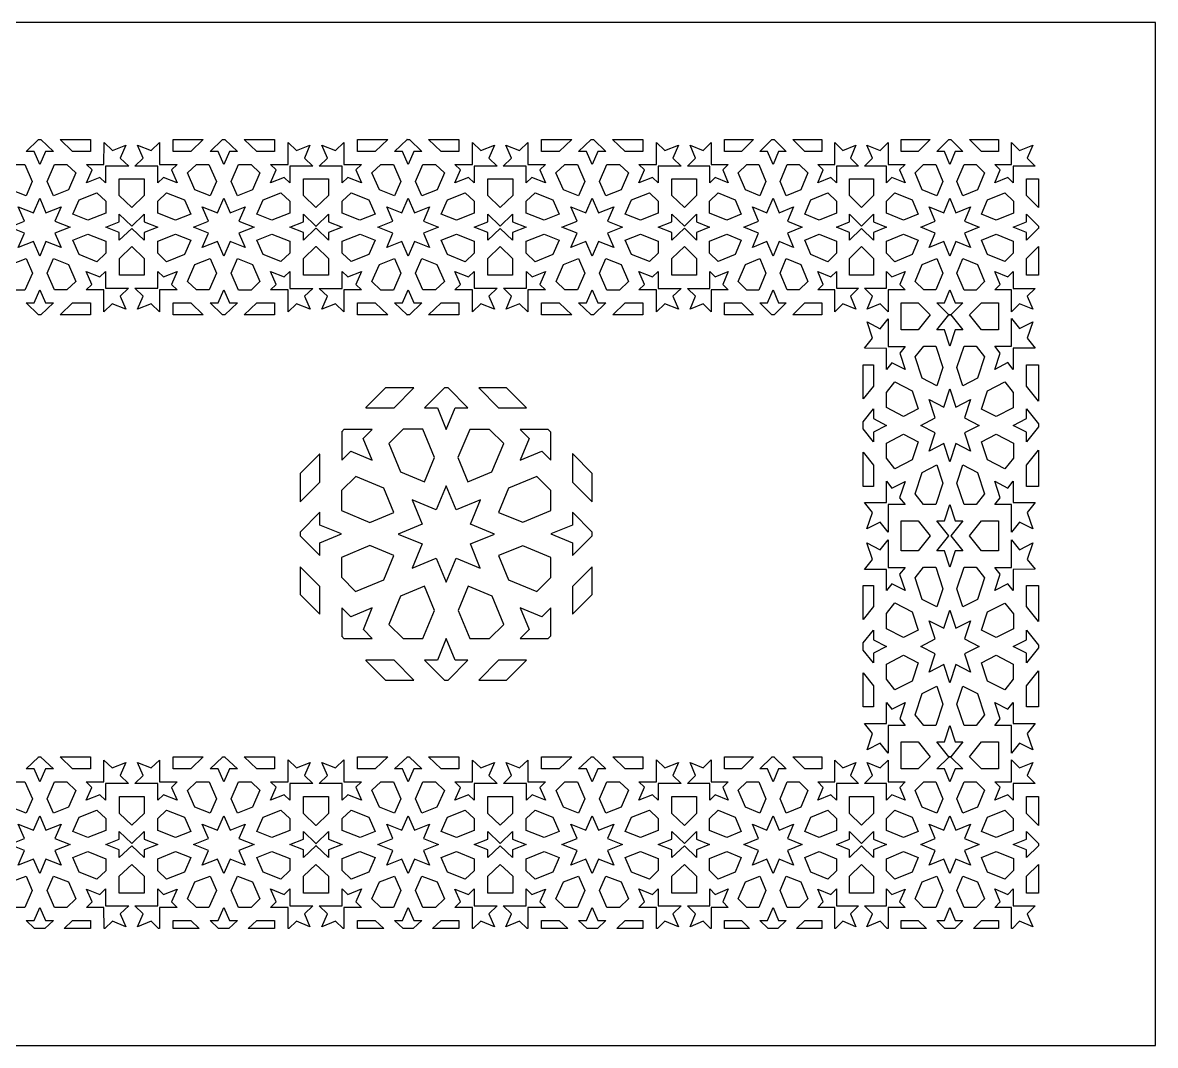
# Model space of a CAD drawing. Extents: x -445 to 445, y -175 to 175.
# Drawn here: x 57.4 to 445, y -175 to 175 of the extents above; entities that cross this region are included whole.
import ezdxf

# ---------------------------------------------------------------- set-up
doc = ezdxf.new("R2010")
doc.units = 0
doc.header["$MEASUREMENT"] = 0
doc.layers.add('LAYER_1', color=18, linetype='CONTINUOUS')

msp = doc.modelspace()

# ---------------------------------------------------------------- linework, layer by layer
at = {"layer": 'LAYER_1'}
for points in [[(-445, -175), (445, -175), (445, 175), (-445, 175)], [(63.64, 134.99), (67.91, 130.93), (65.17, 130.93), (63.24, 126.49), (61.31, 130.93), (58.57, 130.93), (62.84, 134.99), (62.83, 135), (63.65, 135)], [(80.58, 130.93), (74.52, 130.93), (70.23, 135), (80.58, 135)], [(88.1, 131.24), (92.77, 133.08), (90.83, 128.64), (93.69, 125.92), (85.8, 125.93), (85.81, 120.18), (83.87, 122.02), (79.21, 120.19), (81.14, 124.62), (79.2, 126.47), (85.24, 126.46), (85.25, 133.95)], [(104.21, 126.46), (110.25, 126.47), (108.32, 124.62), (110.25, 120.19), (105.59, 122.02), (103.65, 120.18), (103.65, 125.93), (95.77, 125.92), (98.62, 128.64), (96.69, 133.08), (101.36, 131.24), (104.21, 133.95)], [(114.94, 130.93), (108.88, 130.93), (108.88, 135), (119.22, 135)], [(126.61, 134.99), (130.89, 130.93), (128.15, 130.93), (126.22, 126.49), (124.29, 130.93), (121.55, 130.93), (125.82, 134.99), (125.81, 135), (126.62, 135)], [(143.55, 130.93), (137.49, 130.93), (133.21, 135), (143.55, 135)], [(151.07, 131.24), (155.73, 133.08), (153.8, 128.64), (156.65, 125.93), (148.78, 125.93), (148.78, 120.18), (146.84, 122.02), (142.18, 120.18), (144.11, 124.62), (142.18, 126.46), (148.22, 126.46), (148.21, 133.96)], [(167.33, 126.46), (173.37, 126.46), (171.43, 124.62), (173.36, 120.18), (168.7, 122.02), (166.77, 120.18), (166.77, 125.93), (158.89, 125.93), (161.75, 128.64), (159.81, 133.08), (164.48, 131.24), (167.34, 133.96)], [(178.05, 130.93), (171.99, 130.93), (171.99, 135), (182.33, 135)], [(189.73, 134.99), (194, 130.93), (191.26, 130.93), (189.33, 126.49), (187.4, 130.93), (184.66, 130.93), (188.93, 134.99), (188.92, 135), (189.74, 135)], [(206.67, 130.93), (200.6, 130.93), (196.32, 135), (206.67, 135)], [(214.19, 131.24), (218.85, 133.08), (216.92, 128.64), (219.78, 125.92), (211.89, 125.93), (211.9, 120.18), (209.96, 122.02), (205.3, 120.19), (207.23, 124.62), (205.29, 126.47), (211.33, 126.46), (211.34, 133.95)], [(230.3, 126.46), (236.34, 126.47), (234.41, 124.62), (236.34, 120.19), (231.67, 122.02), (229.74, 120.18), (229.74, 125.93), (221.85, 125.92), (224.71, 128.64), (222.78, 133.08), (227.44, 131.24), (230.3, 133.95)], [(241.03, 130.93), (234.97, 130.93), (234.97, 135), (245.31, 135)], [(252.7, 134.99), (256.98, 130.93), (254.24, 130.93), (252.31, 126.49), (250.38, 130.93), (247.64, 130.93), (251.91, 134.99), (251.9, 135), (252.71, 135)], [(269.64, 130.93), (263.58, 130.93), (259.3, 135), (269.64, 135)], [(277.16, 131.24), (281.82, 133.08), (279.89, 128.64), (282.74, 125.93), (274.87, 125.93), (274.87, 120.18), (272.93, 122.02), (268.27, 120.18), (270.2, 124.62), (268.27, 126.46), (274.3, 126.46), (274.3, 133.96)], [(293.05, 126.46), (298.85, 126.46), (296.99, 124.62), (298.84, 120.18), (294.36, 122.02), (292.5, 120.18), (292.51, 125.93), (284.94, 125.93), (287.68, 128.64), (285.82, 133.08), (290.3, 131.24), (293.05, 133.96)], [(303.35, 130.93), (297.52, 130.93), (297.52, 135), (307.46, 135)], [(314.56, 134.99), (318.66, 130.93), (316.03, 130.93), (314.18, 126.49), (312.32, 130.93), (309.69, 130.93), (313.8, 134.99), (313.79, 135), (314.57, 135)], [(330.83, 130.93), (325.01, 130.93), (320.9, 135), (330.83, 135)], [(338.07, 131.24), (342.55, 133.08), (340.69, 128.64), (343.44, 125.92), (335.86, 125.93), (335.86, 120.18), (334, 122.02), (329.52, 120.19), (331.38, 124.62), (329.52, 126.47), (335.32, 126.46), (335.33, 133.95)], [(353.54, 126.46), (359.35, 126.47), (357.49, 124.62), (359.34, 120.19), (354.86, 122.02), (353, 120.18), (353.01, 125.93), (345.43, 125.92), (348.17, 128.64), (346.32, 133.08), (350.8, 131.24), (353.54, 133.95)], [(363.85, 130.93), (358.03, 130.93), (358.03, 135), (367.96, 135)], [(375.06, 134.99), (379.17, 130.93), (376.54, 130.93), (374.69, 126.49), (372.83, 130.93), (370.2, 130.93), (374.3, 134.99), (374.29, 135), (375.07, 135)], [(391.34, 130.93), (385.52, 130.93), (381.4, 135), (391.34, 135)], [(398.56, 131.24), (403.04, 133.08), (401.18, 128.64), (403.92, 125.93), (396.36, 125.93), (396.36, 120.18), (394.5, 122.02), (390.02, 120.18), (391.88, 124.62), (390.02, 126.46), (395.82, 126.46), (395.81, 133.96)], [(60.71, 120.68), (58.56, 115.74), (53.37, 117.78), (50.85, 123.59), (53.9, 126.49), (58.19, 126.49)], [(75.63, 123.59), (73.11, 117.78), (67.92, 115.74), (65.77, 120.69), (68.29, 126.49), (72.58, 126.49)], [(123.69, 120.69), (121.54, 115.74), (116.35, 117.78), (113.82, 123.59), (116.88, 126.49), (121.16, 126.49)], [(138.61, 123.59), (136.08, 117.78), (130.9, 115.74), (128.75, 120.68), (131.27, 126.49), (135.56, 126.49)], [(186.8, 120.68), (184.65, 115.74), (179.46, 117.78), (176.93, 123.59), (179.99, 126.49), (184.27, 126.49)], [(201.72, 123.59), (199.2, 117.78), (194.01, 115.74), (191.86, 120.69), (194.38, 126.49), (198.67, 126.49)], [(249.78, 120.69), (247.63, 115.74), (242.44, 117.78), (239.91, 123.59), (242.97, 126.49), (247.25, 126.49)], [(264.7, 123.59), (262.17, 117.78), (256.99, 115.74), (254.83, 120.68), (257.36, 126.49), (261.65, 126.49)], [(311.75, 120.68), (309.68, 115.74), (304.7, 117.78), (302.27, 123.59), (305.21, 126.49), (309.32, 126.49)], [(326.09, 123.59), (323.66, 117.78), (318.68, 115.74), (316.61, 120.69), (319.03, 126.49), (323.15, 126.49)], [(372.26, 120.69), (370.19, 115.74), (365.21, 117.78), (362.78, 123.59), (365.71, 126.49), (369.83, 126.49)], [(386.59, 123.59), (384.16, 117.78), (379.18, 115.74), (377.11, 120.68), (379.54, 126.49), (383.66, 126.49)], [(99, 115.81), (94.74, 111.75), (94.73, 111.76), (94.72, 111.75), (90.46, 115.81), (90.46, 121.57), (99, 121.57)], [(162.05, 115.81), (157.77, 111.76), (153.5, 115.81), (153.5, 121.58), (162.05, 121.58)], [(225.09, 115.81), (220.82, 111.75), (220.82, 111.76), (220.81, 111.75), (216.55, 115.81), (216.55, 121.57), (225.09, 121.57)], [(287.97, 115.81), (283.86, 111.76), (279.59, 115.81), (279.59, 121.58), (287.97, 121.58)], [(348.53, 115.81), (344.44, 111.75), (344.43, 111.76), (344.42, 111.75), (340.33, 115.81), (340.33, 121.57), (348.53, 121.57)], [(405, 111.76), (400.89, 115.81), (400.89, 121.58), (405, 121.58)], [(85.82, 113.91), (85.82, 109.81), (79.72, 107.4), (74.53, 109.44), (76.69, 114.39), (82.79, 116.8)], [(112.77, 114.39), (114.93, 109.44), (109.74, 107.4), (103.64, 109.81), (103.64, 113.91), (106.67, 116.8)], [(148.83, 113.88), (148.83, 109.8), (142.73, 107.39), (137.53, 109.44), (139.68, 114.38), (145.78, 116.78)], [(175.87, 114.38), (178.02, 109.44), (172.82, 107.39), (166.72, 109.8), (166.72, 113.88), (169.77, 116.78)], [(211.91, 113.91), (211.91, 109.81), (205.81, 107.4), (200.62, 109.44), (202.78, 114.39), (208.88, 116.8)], [(238.86, 114.39), (241.01, 109.44), (235.83, 107.4), (229.73, 109.81), (229.73, 113.91), (232.76, 116.8)], [(274.92, 113.88), (274.92, 109.8), (268.82, 107.39), (263.62, 109.44), (265.76, 114.38), (271.87, 116.78)], [(301.25, 114.38), (303.31, 109.44), (298.32, 107.39), (292.46, 109.8), (292.46, 113.88), (295.39, 116.78)], [(335.87, 113.91), (335.87, 109.81), (330.01, 107.4), (325.03, 109.44), (327.1, 114.39), (332.96, 116.8)], [(361.77, 114.39), (363.83, 109.44), (358.85, 107.4), (352.99, 109.81), (352.99, 113.91), (355.9, 116.8)], [(396.41, 113.88), (396.41, 109.8), (390.55, 107.39), (385.55, 109.44), (387.61, 114.38), (393.48, 116.78)], [(65.39, 109.94), (70.58, 111.99), (68.43, 107.05), (73.62, 105), (68.43, 102.95), (70.58, 98.01), (65.39, 100.06), (63.24, 95.12), (61.09, 100.06), (55.9, 98.01), (58.05, 102.95), (52.85, 105), (58.05, 107.05), (55.9, 111.99), (61.09, 109.94), (63.24, 114.88)], [(128.37, 109.94), (133.56, 111.99), (131.41, 107.05), (136.6, 105), (131.41, 102.95), (133.56, 98.01), (128.37, 100.06), (126.22, 95.12), (124.07, 100.06), (118.88, 98.01), (121.03, 102.95), (115.83, 105), (121.03, 107.05), (118.88, 111.99), (124.07, 109.94), (126.22, 114.88)], [(191.48, 109.94), (196.67, 111.99), (194.52, 107.05), (199.71, 105), (194.52, 102.95), (196.67, 98.01), (191.48, 100.06), (189.33, 95.12), (187.18, 100.06), (181.98, 98.01), (184.13, 102.95), (178.94, 105), (184.13, 107.05), (181.98, 111.99), (187.18, 109.94), (189.33, 114.88)], [(254.46, 109.94), (259.65, 111.99), (257.5, 107.05), (262.69, 105), (257.5, 102.95), (259.65, 98.01), (254.46, 100.06), (252.31, 95.12), (250.16, 100.06), (244.97, 98.01), (247.12, 102.95), (241.92, 105), (247.12, 107.05), (244.97, 111.99), (250.16, 109.94), (252.31, 114.88)], [(316.24, 109.94), (321.23, 111.99), (319.16, 107.05), (324.15, 105), (319.17, 102.95), (321.23, 98.01), (316.24, 100.06), (314.18, 95.12), (312.11, 100.06), (307.12, 98.01), (309.19, 102.95), (304.2, 105), (309.19, 107.05), (307.12, 111.99), (312.11, 109.94), (314.18, 114.88)], [(376.75, 109.94), (381.74, 111.99), (379.68, 107.05), (384.66, 105), (379.67, 102.95), (381.74, 98.01), (376.75, 100.06), (374.69, 95.12), (372.62, 100.06), (367.63, 98.01), (369.7, 102.95), (364.71, 105), (369.7, 107.05), (367.64, 111.99), (372.62, 109.94), (374.69, 114.88)], [(98.98, 106.83), (103.64, 104.99), (98.98, 103.15), (98.98, 100.55), (94.73, 104.59), (90.48, 100.55), (90.48, 103.15), (85.82, 104.99), (90.48, 106.83), (90.48, 109.43), (94.73, 105.39), (98.98, 109.43)], [(162.07, 106.83), (166.74, 104.99), (162.07, 103.16), (162.07, 100.55), (157.81, 104.61), (157.8, 104.62), (157.77, 104.59), (157.74, 104.62), (157.74, 104.61), (153.47, 100.55), (153.47, 103.16), (148.81, 104.99), (153.47, 106.83), (153.47, 109.44), (157.74, 105.37), (157.74, 105.38), (157.74, 105.37), (157.77, 105.4), (157.8, 105.37), (157.8, 105.38), (157.81, 105.37), (162.07, 109.44)], [(225.06, 106.83), (229.73, 104.99), (225.06, 103.15), (225.06, 100.55), (220.82, 104.59), (216.57, 100.55), (216.57, 103.15), (211.91, 104.99), (216.57, 106.83), (216.57, 109.43), (220.82, 105.39), (225.06, 109.43)], [(287.99, 106.83), (292.47, 104.99), (287.99, 103.16), (287.99, 100.55), (283.89, 104.61), (283.89, 104.62), (283.86, 104.59), (283.83, 104.62), (283.83, 104.61), (279.56, 100.55), (279.56, 103.16), (274.9, 104.99), (279.56, 106.83), (279.56, 109.44), (283.83, 105.37), (283.83, 105.38), (283.83, 105.37), (283.86, 105.4), (283.89, 105.37), (283.89, 105.38), (283.89, 105.37), (287.99, 109.44)], [(348.51, 106.83), (352.99, 104.99), (348.51, 103.15), (348.51, 100.55), (344.43, 104.59), (340.35, 100.55), (340.35, 103.15), (335.87, 104.99), (340.35, 106.83), (340.35, 109.43), (344.43, 105.39), (348.51, 109.43)], [(404.97, 105.37), (404.97, 105.38), (404.97, 105.37), (405, 105.4), (405, 104.59), (404.97, 104.62), (404.97, 104.61), (400.87, 100.55), (400.87, 103.16), (396.39, 104.99), (400.87, 106.83), (400.87, 109.44)], [(85.82, 100.19), (85.82, 96.08), (82.79, 93.2), (76.69, 95.6), (74.53, 100.55), (79.72, 102.59)], [(114.93, 100.55), (112.77, 95.6), (106.67, 93.2), (103.64, 96.08), (103.64, 100.19), (109.74, 102.59)], [(148.8, 100.2), (148.79, 96.09), (145.76, 93.21), (139.66, 95.61), (137.51, 100.56), (142.69, 102.6)], [(178.04, 100.56), (175.89, 95.61), (169.78, 93.21), (166.75, 96.09), (166.75, 100.2), (172.85, 102.6)], [(211.91, 100.19), (211.91, 96.08), (208.88, 93.2), (202.78, 95.6), (200.62, 100.55), (205.81, 102.59)], [(241.01, 100.55), (238.86, 95.6), (232.76, 93.2), (229.73, 96.08), (229.73, 100.19), (235.83, 102.59)], [(274.88, 100.2), (274.88, 96.09), (271.85, 93.21), (265.75, 95.61), (263.6, 100.56), (268.78, 102.6)], [(303.33, 100.56), (301.26, 95.61), (295.4, 93.21), (292.49, 96.09), (292.49, 100.2), (298.35, 102.6)], [(335.87, 100.19), (335.87, 96.08), (332.96, 93.2), (327.1, 95.6), (325.03, 100.55), (330.01, 102.59)], [(363.83, 100.55), (361.77, 95.6), (355.9, 93.2), (352.99, 96.08), (352.99, 100.19), (358.85, 102.59)], [(396.38, 100.2), (396.37, 96.09), (393.46, 93.21), (387.6, 95.61), (385.53, 100.56), (390.51, 102.6)], [(98.97, 94.34), (98.97, 88.57), (90.49, 88.57), (90.49, 94.34), (94.73, 98.37)], [(162.07, 94.34), (162.07, 88.58), (153.48, 88.58), (153.48, 94.34), (157.75, 98.4), (157.77, 98.37), (157.8, 98.4)], [(225.06, 94.34), (225.06, 88.57), (216.58, 88.57), (216.58, 94.34), (220.82, 98.37)], [(287.99, 94.34), (287.99, 88.58), (279.56, 88.58), (279.56, 94.34), (283.84, 98.4), (283.86, 98.37), (283.89, 98.4)], [(348.51, 94.34), (348.51, 88.57), (340.36, 88.57), (340.36, 94.34), (344.43, 98.37)], [(405, 98.37), (405, 88.58), (400.87, 88.58), (400.87, 94.34), (404.98, 98.4)], [(60.72, 89.31), (58.19, 83.5), (53.91, 83.5), (50.85, 86.4), (53.38, 92.21), (58.57, 94.25)], [(73.09, 92.22), (75.62, 86.41), (72.56, 83.51), (68.28, 83.51), (65.75, 89.32), (67.91, 94.26)], [(123.71, 89.32), (121.18, 83.51), (116.89, 83.51), (113.84, 86.41), (116.37, 92.22), (121.55, 94.26)], [(136.08, 92.21), (138.6, 86.4), (135.55, 83.5), (131.26, 83.5), (128.74, 89.31), (130.89, 94.25)], [(186.81, 89.31), (184.28, 83.5), (180, 83.5), (176.94, 86.4), (179.47, 92.21), (184.66, 94.25)], [(199.18, 92.22), (201.71, 86.41), (198.65, 83.51), (194.37, 83.51), (191.84, 89.32), (193.99, 94.26)], [(249.8, 89.32), (247.27, 83.51), (242.98, 83.51), (239.93, 86.41), (242.46, 92.22), (247.64, 94.26)], [(262.17, 92.21), (264.69, 86.4), (261.64, 83.5), (257.35, 83.5), (254.83, 89.31), (256.98, 94.25)], [(311.76, 89.31), (309.33, 83.5), (305.21, 83.5), (302.28, 86.4), (304.71, 92.21), (309.69, 94.25)], [(323.64, 92.22), (326.07, 86.41), (323.14, 83.51), (319.02, 83.51), (316.59, 89.32), (318.66, 94.26)], [(372.27, 89.32), (369.84, 83.51), (365.73, 83.51), (362.79, 86.41), (365.22, 92.22), (370.2, 94.26)], [(384.16, 92.21), (386.58, 86.4), (383.65, 83.5), (379.53, 83.5), (377.11, 89.31), (379.17, 94.25)], [(85.78, 84.08), (93.66, 84.08), (90.81, 81.37), (92.74, 76.93), (88.07, 78.77), (85.22, 76.05), (85.22, 83.55), (79.18, 83.55), (81.12, 85.39), (79.19, 89.83), (83.85, 87.99), (85.79, 89.83)], [(105.61, 87.99), (110.27, 89.83), (108.34, 85.39), (110.28, 83.55), (104.24, 83.55), (104.24, 76.05), (101.38, 78.77), (96.72, 76.93), (98.65, 81.37), (95.8, 84.08), (103.68, 84.08), (103.67, 89.83)], [(148.78, 84.06), (156.66, 84.06), (153.8, 81.34), (155.74, 76.91), (151.07, 78.75), (148.21, 76.03), (148.22, 83.53), (142.18, 83.53), (144.12, 85.37), (142.19, 89.81), (146.85, 87.97), (148.78, 89.81)], [(168.7, 87.97), (173.36, 89.81), (171.43, 85.37), (173.37, 83.53), (167.33, 83.53), (167.33, 76.03), (164.47, 78.75), (159.81, 76.91), (161.74, 81.34), (158.89, 84.06), (166.77, 84.06), (166.76, 89.81)], [(211.87, 84.08), (219.75, 84.08), (216.89, 81.37), (218.83, 76.93), (214.16, 78.77), (211.3, 76.05), (211.31, 83.55), (205.27, 83.55), (207.21, 85.39), (205.28, 89.83), (209.94, 87.99), (211.87, 89.83)], [(231.7, 87.99), (236.36, 89.83), (234.43, 85.39), (236.37, 83.55), (230.33, 83.55), (230.33, 76.05), (227.47, 78.77), (222.81, 76.93), (224.74, 81.37), (221.89, 84.08), (229.77, 84.08), (229.76, 89.83)], [(274.87, 84.06), (282.74, 84.06), (279.89, 81.34), (281.83, 76.91), (277.16, 78.75), (274.3, 76.03), (274.31, 83.53), (268.27, 83.53), (270.21, 85.37), (268.27, 89.81), (272.94, 87.97), (274.87, 89.81)], [(294.36, 87.97), (298.84, 89.81), (296.98, 85.37), (298.84, 83.53), (293.04, 83.53), (293.05, 76.03), (290.3, 78.75), (285.82, 76.91), (287.68, 81.34), (284.94, 84.06), (292.5, 84.06), (292.5, 89.81)], [(335.84, 84.08), (343.4, 84.08), (340.66, 81.37), (342.52, 76.93), (338.04, 78.77), (335.29, 76.05), (335.3, 83.55), (329.49, 83.55), (331.36, 85.39), (329.5, 89.83), (333.98, 87.99), (335.84, 89.83)], [(354.88, 87.99), (359.36, 89.83), (357.51, 85.39), (359.37, 83.55), (353.57, 83.55), (353.57, 76.05), (350.82, 78.77), (346.34, 76.93), (348.2, 81.37), (345.46, 84.08), (353.03, 84.08), (353.02, 89.83)], [(396.36, 84.06), (403.93, 84.06), (401.19, 81.34), (403.04, 76.91), (398.56, 78.75), (395.82, 76.03), (395.82, 83.53), (390.02, 83.53), (391.88, 85.37), (390.02, 89.81), (394.5, 87.97), (396.36, 89.81)], [(65.17, 79.07), (67.91, 79.07), (63.64, 75.01), (63.65, 75), (62.83, 75), (62.84, 75.01), (58.57, 79.07), (61.31, 79.07), (63.24, 83.51)], [(128.15, 79.07), (130.89, 79.07), (126.61, 75.01), (126.63, 75), (125.81, 75), (125.82, 75.01), (121.55, 79.07), (124.29, 79.07), (126.22, 83.51)], [(191.26, 79.07), (194, 79.07), (189.73, 75.01), (189.74, 75), (188.92, 75), (188.93, 75.01), (184.66, 79.07), (187.4, 79.07), (189.33, 83.51)], [(254.24, 79.07), (256.98, 79.07), (252.7, 75.01), (252.72, 75), (251.9, 75), (251.91, 75.01), (247.64, 79.07), (250.38, 79.07), (252.31, 83.51)], [(316.03, 79.07), (318.66, 79.07), (314.56, 75.01), (314.57, 75), (313.79, 75), (313.8, 75.01), (309.69, 79.07), (312.32, 79.07), (314.18, 83.51)], [(376.54, 79.07), (379.17, 79.07), (375.06, 75.01), (375.08, 75), (374.29, 75), (374.3, 75.01), (370.2, 79.07), (372.83, 79.07), (374.69, 83.51)], [(80.58, 75), (70.24, 75), (74.52, 79.07), (80.58, 79.07)], [(119.21, 75), (108.88, 75), (108.88, 79.07), (114.94, 79.07)], [(143.55, 75), (133.22, 75), (137.49, 79.07), (143.55, 79.07)], [(182.33, 75), (171.99, 75), (171.99, 79.07), (178.05, 79.07)], [(206.67, 75), (196.33, 75), (200.6, 79.07), (206.67, 79.07)], [(245.3, 75), (234.97, 75), (234.97, 79.07), (241.03, 79.07)], [(269.64, 75), (259.31, 75), (263.58, 79.07), (269.64, 79.07)], [(307.45, 75), (297.52, 75), (297.52, 79.07), (303.35, 79.07)], [(330.83, 75), (320.91, 75), (325.01, 79.07), (330.83, 79.07)], [(367.96, 75), (363.85, 69.87), (358.03, 69.87), (358.03, 75), (358.03, 79.07), (363.85, 79.07)], [(391.34, 75), (391.34, 69.87), (385.52, 69.87), (381.41, 75), (385.52, 79.07), (391.34, 79.07)], [(353.57, 64.21), (359.37, 64.22), (357.51, 61.9), (359.36, 56.3), (354.88, 58.62), (353.02, 56.3), (353.03, 63.54), (345.46, 63.55), (348.2, 66.97), (346.34, 72.57), (350.82, 70.25), (353.57, 73.68)], [(375.06, 74.98), (379.17, 69.86), (376.54, 69.86), (374.68, 64.27), (372.83, 69.86), (370.2, 69.86), (374.3, 74.98), (374.29, 75), (375.08, 75)], [(398.56, 70.28), (403.04, 72.59), (401.19, 67), (403.93, 63.58), (396.36, 63.57), (396.36, 56.32), (394.5, 58.65), (390.02, 56.33), (391.88, 61.92), (390.02, 64.25), (395.82, 64.24), (395.82, 73.7)], [(372.27, 56.95), (370.2, 50.71), (365.22, 53.29), (362.79, 60.61), (365.73, 64.27), (369.84, 64.27)], [(386.58, 60.62), (384.16, 53.3), (379.17, 50.72), (377.1, 56.96), (379.53, 64.28), (383.65, 64.28)], [(348.51, 50.62), (345, 46.24), (345, 57.89), (348.51, 57.89)], [(405, 45.53), (404.98, 45.5), (400.87, 50.61), (400.87, 57.88), (405, 57.88)], [(361.77, 49.02), (363.83, 42.78), (358.85, 40.2), (352.99, 43.24), (352.99, 48.42), (355.9, 52.05)], [(396.37, 48.4), (396.38, 43.23), (390.51, 40.19), (385.53, 42.77), (387.6, 49.01), (393.46, 52.04)], [(174.87, 43.26), (174.87, 43.22), (184.49, 43.22), (191.27, 50), (181.61, 50)], [(201.75, 49.98), (194.97, 43.21), (199.31, 43.21), (202.37, 35.82), (205.44, 43.21), (209.78, 43.21), (203, 49.98), (203.03, 50), (201.73, 50)], [(220.26, 43.22), (229.81, 43.22), (223.03, 50), (213.48, 50)], [(376.75, 43.4), (381.74, 45.98), (379.67, 39.75), (384.66, 37.17), (379.67, 34.59), (381.74, 28.36), (376.75, 30.94), (374.69, 24.71), (372.62, 30.94), (367.64, 28.36), (369.7, 34.59), (364.71, 37.17), (369.7, 39.75), (367.63, 45.98), (372.62, 43.4), (374.69, 49.63)], [(348.51, 39.5), (352.99, 37.18), (348.51, 34.87), (348.51, 31.58), (345, 35.97), (345, 38.4), (348.51, 42.78)], [(404.97, 37.66), (404.97, 37.65), (405, 37.69), (405, 36.67), (404.97, 36.7), (404.97, 36.7), (404.97, 36.71), (400.87, 31.58), (400.87, 34.86), (396.39, 37.18), (400.87, 39.5), (400.87, 42.78)], [(166.51, 34.89), (166.58, 34.89), (166.58, 25.31), (169.65, 28.39), (177.05, 25.32), (173.98, 32.72), (177.05, 35.79), (167.48, 35.78), (167.48, 35.87)], [(182.73, 30.99), (186.74, 21.32), (194.96, 17.91), (198.38, 26.16), (194.37, 35.83), (187.57, 35.83)], [(206.36, 26.14), (209.77, 17.89), (218, 21.3), (222.01, 30.98), (217.16, 35.81), (210.37, 35.81)], [(237.24, 35.75), (227.66, 35.75), (230.73, 32.68), (227.67, 25.29), (235.07, 28.35), (238.14, 25.28), (238.13, 34.86), (238.17, 34.86), (237.24, 35.79)], [(363.83, 31.57), (361.77, 25.33), (355.9, 22.3), (352.99, 25.93), (352.99, 31.11), (358.85, 34.15)], [(396.41, 31.12), (396.41, 25.98), (393.48, 22.32), (387.61, 25.35), (385.55, 31.57), (390.54, 34.15)], [(152.32, 20.71), (152.32, 11.05), (152.36, 11.01), (159.14, 17.76), (159.14, 27.37), (158.98, 27.37)], [(245.59, 17.77), (252.32, 11.04), (252.32, 20.71), (245.65, 27.38), (245.59, 27.38)], [(348.53, 23.55), (348.53, 16.27), (345, 16.27), (345, 27.96)], [(405, 16.27), (400.89, 16.27), (400.89, 23.54), (405, 28.65)], [(372.26, 17.39), (369.83, 10.07), (365.71, 10.07), (362.78, 13.73), (365.2, 21.05), (370.19, 23.63)], [(384.16, 21.06), (386.59, 13.74), (383.66, 10.08), (379.54, 10.08), (377.11, 17.4), (379.18, 23.63)], [(166.56, 14.85), (166.56, 8), (176.24, 3.99), (184.47, 7.4), (181.05, 15.64), (171.37, 19.65)], [(223.7, 15.66), (220.29, 7.41), (228.51, 4.01), (238.19, 8.02), (238.19, 14.86), (233.38, 19.67)], [(198.96, 8.24), (190.72, 11.65), (194.13, 3.41), (185.9, 0), (194.13, -3.41), (190.72, -11.64), (198.96, -8.23), (202.37, -16.47), (205.78, -8.24), (214.01, -11.65), (210.6, -3.41), (218.85, 0), (210.61, 3.41), (214.02, 11.65), (205.78, 8.23), (202.37, 16.47)], [(354.86, 15.71), (359.34, 18.02), (357.49, 12.43), (359.35, 10.11), (353.54, 10.11), (353.54, 0.66), (350.8, 4.08), (346.32, 1.77), (348.17, 7.36), (345.43, 10.79), (353.01, 10.79), (353, 18.03)], [(396.36, 10.79), (403.92, 10.78), (401.18, 7.36), (403.04, 1.76), (398.56, 4.08), (395.81, 0.65), (395.82, 10.12), (390.02, 10.11), (391.88, 12.43), (390.02, 18.03), (394.5, 15.71), (396.36, 18.03)], [(376.54, 4.48), (379.17, 4.48), (375.06, -0.64), (375.07, -0.66), (375.06, -0.67), (379.17, -5.79), (376.54, -5.79), (374.68, -11.38), (372.83, -5.79), (370.2, -5.79), (374.3, -0.67), (374.29, -0.66), (374.3, -0.64), (370.2, 4.48), (372.83, 4.48), (374.68, 10.07)], [(152.37, 0.64), (152.37, 0.63), (152.32, 0.68), (152.32, -0.67), (152.37, -0.62), (152.37, -0.63), (152.37, -0.62), (159.14, -7.39), (159.14, -3.05), (166.54, 0.01), (159.14, 3.07), (159.14, 7.42)], [(245.59, 3.08), (238.19, 0.02), (245.59, -3.05), (245.59, -7.39), (252.32, -0.65), (252.32, 0.68), (245.59, 7.42)], [(367.96, -0.66), (363.85, -5.79), (358.03, -5.79), (358.03, -0.66), (358.03, 4.48), (363.85, 4.48)], [(391.34, -0.66), (391.34, -5.79), (385.52, -5.79), (381.4, -0.66), (385.52, 4.48), (391.34, 4.48)], [(353.54, -11.42), (359.35, -11.42), (357.49, -13.74), (359.34, -19.33), (354.86, -17.02), (353, -19.34), (353.01, -12.1), (345.43, -12.1), (348.17, -8.67), (346.32, -3.08), (350.8, -5.39), (353.54, -1.97)], [(398.56, -5.39), (403.04, -3.08), (401.18, -8.67), (403.92, -12.09), (396.36, -12.1), (396.36, -19.34), (394.5, -17.02), (390.02, -19.34), (391.88, -13.75), (390.02, -11.42), (395.82, -11.43), (395.81, -1.96)], [(166.51, -8), (166.51, -14.79), (171.35, -19.63), (181.03, -15.63), (184.43, -7.4), (176.19, -3.99)], [(220.29, -7.41), (223.7, -15.65), (233.38, -19.66), (238.19, -14.85), (238.19, -8.01), (228.51, -4)], [(152.32, -20.71), (159.1, -27.49), (159.1, -18.02), (152.32, -11.26)], [(245.55, -18.01), (245.55, -27.48), (252.32, -20.71), (252.32, -11.26), (252.31, -11.25)], [(372.26, -18.71), (370.19, -24.94), (365.2, -22.37), (362.78, -15.04), (365.71, -11.38), (369.83, -11.38)], [(386.59, -15.05), (384.16, -22.37), (379.18, -24.94), (377.11, -18.71), (379.54, -11.39), (383.66, -11.39)], [(186.72, -21.3), (182.71, -30.98), (187.56, -35.82), (194.36, -35.82), (198.36, -26.14), (194.95, -17.9)], [(206.38, -26.14), (210.39, -35.82), (217.19, -35.82), (222.03, -30.98), (218.02, -21.3), (209.8, -17.9)], [(348.53, -24.86), (345, -29.27), (345, -17.59), (348.53, -17.59)], [(405, -29.96), (400.89, -24.85), (400.89, -17.58), (405, -17.58)], [(166.59, -34.88), (166.49, -34.88), (167.48, -35.87), (167.48, -35.76), (177.06, -35.77), (173.99, -32.7), (177.05, -25.3), (169.65, -28.37), (166.58, -25.3)], [(235.1, -28.37), (227.7, -25.31), (230.77, -32.71), (227.7, -35.78), (237.26, -35.77), (238.17, -34.87), (238.17, -25.3)], [(361.77, -26.64), (363.83, -32.88), (358.85, -35.46), (352.99, -32.42), (352.99, -27.25), (355.9, -23.61)], [(376.75, -32.25), (381.74, -29.67), (379.67, -35.9), (384.66, -38.48), (379.67, -41.06), (381.74, -47.29), (376.75, -44.71), (374.69, -50.94), (372.62, -44.71), (367.63, -47.29), (369.7, -41.06), (364.71, -38.48), (369.7, -35.9), (367.64, -29.67), (372.62, -32.25), (374.69, -26.02)], [(396.41, -27.29), (396.41, -32.43), (390.54, -35.47), (385.55, -32.88), (387.61, -26.66), (393.48, -23.63)], [(348.51, -36.18), (352.99, -38.49), (348.51, -40.81), (348.51, -44.1), (345, -39.71), (345, -37.28), (348.51, -32.89)], [(404.97, -38.02), (404.97, -38.01), (404.97, -38.01), (405, -37.98), (405, -39), (404.97, -38.96), (404.97, -38.97), (400.87, -44.09), (400.87, -40.81), (396.39, -38.49), (400.87, -36.17), (400.87, -32.89)], [(199.31, -43.21), (194.97, -43.21), (201.75, -49.98), (201.73, -50), (203.02, -50), (203, -49.98), (209.78, -43.21), (205.44, -43.21), (202.37, -35.82)], [(363.83, -44.09), (361.77, -50.33), (355.9, -53.36), (352.99, -49.73), (352.99, -44.55), (358.85, -41.52)], [(396.38, -44.54), (396.37, -49.72), (393.46, -53.35), (387.6, -50.32), (385.53, -44.08), (390.51, -41.5)], [(174.87, -43.26), (181.61, -50), (191.28, -50), (184.49, -43.21), (174.87, -43.21)], [(213.47, -50), (223.03, -50), (229.82, -43.21), (220.26, -43.21)], [(348.51, -51.93), (348.51, -59.2), (345, -59.2), (345, -47.55)], [(405, -46.84), (405, -59.19), (400.87, -59.19), (400.87, -51.92), (404.98, -46.81)], [(372.27, -58.26), (369.84, -65.58), (365.73, -65.58), (362.79, -61.92), (365.22, -54.6), (370.2, -52.02)], [(384.16, -54.61), (386.58, -61.93), (383.65, -65.59), (379.53, -65.59), (377.1, -58.27), (379.17, -52.03)], [(354.88, -59.93), (359.36, -57.61), (357.51, -63.21), (359.37, -65.53), (353.57, -65.53), (353.57, -74.99), (350.82, -71.56), (346.34, -73.88), (348.2, -68.28), (345.46, -64.86), (353.03, -64.85), (353.02, -57.61)], [(396.36, -64.88), (403.93, -64.89), (401.19, -68.31), (403.04, -73.9), (398.56, -71.59), (395.82, -75.02), (395.82, -65.55), (390.02, -65.56), (391.88, -63.23), (390.02, -57.64), (394.5, -59.96), (396.36, -57.63)], [(376.54, -71.17), (379.17, -71.17), (375.06, -76.29), (375.08, -76.31), (374.29, -76.31), (374.3, -76.29), (370.2, -71.17), (372.83, -71.17), (374.68, -65.58)], [(367.96, -76.31), (363.85, -80.38), (358.03, -80.38), (358.03, -76.31), (358.03, -71.18), (363.85, -71.18)], [(391.34, -76.31), (391.34, -80.38), (385.52, -80.38), (381.41, -76.31), (385.52, -71.18), (391.34, -71.18)], [(63.64, -76.32), (67.91, -80.38), (65.17, -80.38), (63.24, -84.82), (61.31, -80.38), (58.57, -80.38), (62.84, -76.32), (62.83, -76.31), (63.65, -76.31)], [(80.58, -80.38), (74.52, -80.38), (70.24, -76.31), (80.58, -76.31)], [(88.07, -80.08), (92.74, -78.24), (90.81, -82.68), (93.66, -85.39), (85.78, -85.4), (85.79, -91.14), (83.85, -89.3), (79.19, -91.14), (81.12, -86.7), (79.18, -84.86), (85.22, -84.86), (85.22, -77.36)], [(104.24, -84.86), (110.28, -84.86), (108.34, -86.7), (110.27, -91.14), (105.61, -89.3), (103.67, -91.14), (103.68, -85.4), (95.8, -85.39), (98.65, -82.68), (96.72, -78.24), (101.38, -80.08), (104.24, -77.36)], [(114.94, -80.38), (108.88, -80.38), (108.88, -76.31), (119.21, -76.31)], [(126.61, -76.32), (130.89, -80.38), (128.15, -80.38), (126.22, -84.82), (124.29, -80.38), (121.55, -80.38), (125.82, -76.32), (125.81, -76.31), (126.63, -76.31)], [(143.55, -80.38), (137.49, -80.38), (133.22, -76.31), (143.55, -76.31)], [(151.07, -80.06), (155.74, -78.22), (153.8, -82.66), (156.66, -85.37), (148.78, -85.37), (148.78, -91.12), (146.85, -89.28), (142.19, -91.12), (144.12, -86.68), (142.18, -84.84), (148.22, -84.84), (148.21, -77.34)], [(167.33, -84.84), (173.37, -84.84), (171.43, -86.68), (173.36, -91.12), (168.7, -89.28), (166.76, -91.12), (166.77, -85.37), (158.89, -85.37), (161.74, -82.66), (159.81, -78.22), (164.47, -80.06), (167.33, -77.34)], [(178.05, -80.38), (171.99, -80.38), (171.99, -76.31), (182.33, -76.31)], [(189.73, -76.32), (194, -80.38), (191.26, -80.38), (189.33, -84.82), (187.4, -80.38), (184.66, -80.38), (188.93, -76.32), (188.92, -76.31), (189.74, -76.31)], [(206.67, -80.38), (200.6, -80.38), (196.33, -76.31), (206.67, -76.31)], [(214.16, -80.08), (218.83, -78.24), (216.89, -82.68), (219.75, -85.39), (211.87, -85.4), (211.87, -91.14), (209.94, -89.3), (205.28, -91.14), (207.21, -86.7), (205.27, -84.86), (211.31, -84.86), (211.3, -77.36)], [(230.33, -84.86), (236.37, -84.86), (234.43, -86.7), (236.36, -91.14), (231.7, -89.3), (229.76, -91.14), (229.77, -85.4), (221.89, -85.39), (224.74, -82.68), (222.81, -78.24), (227.47, -80.08), (230.33, -77.36)], [(241.03, -80.38), (234.97, -80.38), (234.97, -76.31), (245.3, -76.31)], [(252.7, -76.32), (256.98, -80.38), (254.24, -80.38), (252.31, -84.82), (250.38, -80.38), (247.64, -80.38), (251.91, -76.32), (251.9, -76.31), (252.72, -76.31)], [(269.64, -80.38), (263.58, -80.38), (259.31, -76.31), (269.64, -76.31)], [(277.16, -80.06), (281.83, -78.22), (279.89, -82.66), (282.74, -85.37), (274.87, -85.37), (274.87, -91.12), (272.94, -89.28), (268.27, -91.12), (270.21, -86.68), (268.27, -84.84), (274.31, -84.84), (274.3, -77.34)], [(293.04, -84.84), (298.84, -84.84), (296.98, -86.68), (298.84, -91.12), (294.36, -89.28), (292.5, -91.12), (292.5, -85.37), (284.94, -85.37), (287.68, -82.66), (285.82, -78.22), (290.3, -80.06), (293.05, -77.34)], [(303.35, -80.38), (297.52, -80.38), (297.52, -76.31), (307.45, -76.31)], [(314.56, -76.32), (318.66, -80.38), (316.03, -80.38), (314.18, -84.82), (312.32, -80.38), (309.69, -80.38), (313.8, -76.32), (313.79, -76.31), (314.57, -76.31)], [(330.83, -80.38), (325.01, -80.38), (320.91, -76.31), (330.83, -76.31)], [(338.04, -80.08), (342.52, -78.24), (340.66, -82.68), (343.4, -85.39), (335.84, -85.4), (335.84, -91.14), (333.98, -89.3), (329.5, -91.14), (331.36, -86.7), (329.49, -84.86), (335.3, -84.86), (335.29, -77.36)], [(353.57, -84.86), (359.37, -84.86), (357.51, -86.7), (359.36, -91.14), (354.88, -89.3), (353.02, -91.14), (353.03, -85.4), (345.46, -85.39), (348.2, -82.68), (346.34, -78.24), (350.82, -80.08), (353.57, -77.36)], [(375.06, -76.32), (379.17, -80.38), (376.54, -80.38), (374.69, -84.82), (372.83, -80.38), (370.2, -80.38), (374.3, -76.32), (374.29, -76.31), (375.08, -76.31)], [(398.56, -80.06), (403.04, -78.22), (401.19, -82.66), (403.93, -85.37), (396.36, -85.37), (396.36, -91.12), (394.5, -89.28), (390.02, -91.12), (391.88, -86.68), (390.02, -84.84), (395.82, -84.84), (395.82, -77.34)], [(60.72, -90.62), (58.57, -95.56), (53.38, -93.52), (50.85, -87.71), (53.91, -84.81), (58.19, -84.81)], [(75.62, -87.73), (73.09, -93.53), (67.91, -95.58), (65.75, -90.63), (68.28, -84.82), (72.56, -84.82)], [(123.71, -90.63), (121.55, -95.58), (116.37, -93.53), (113.84, -87.73), (116.89, -84.82), (121.18, -84.82)], [(138.6, -87.71), (136.08, -93.52), (130.89, -95.56), (128.74, -90.62), (131.26, -84.81), (135.55, -84.81)], [(186.81, -90.62), (184.66, -95.56), (179.47, -93.52), (176.94, -87.71), (180, -84.81), (184.28, -84.81)], [(201.71, -87.73), (199.18, -93.53), (193.99, -95.58), (191.84, -90.63), (194.37, -84.82), (198.65, -84.82)], [(249.8, -90.63), (247.64, -95.58), (242.46, -93.53), (239.93, -87.73), (242.98, -84.82), (247.27, -84.82)], [(264.69, -87.71), (262.17, -93.52), (256.98, -95.56), (254.83, -90.62), (257.35, -84.81), (261.64, -84.81)], [(311.76, -90.62), (309.69, -95.56), (304.71, -93.52), (302.28, -87.71), (305.21, -84.81), (309.33, -84.81)], [(326.07, -87.73), (323.64, -93.53), (318.66, -95.58), (316.59, -90.63), (319.02, -84.82), (323.14, -84.82)], [(372.27, -90.63), (370.2, -95.58), (365.22, -93.53), (362.79, -87.73), (365.73, -84.82), (369.84, -84.82)], [(386.58, -87.71), (384.16, -93.52), (379.17, -95.56), (377.11, -90.62), (379.53, -84.81), (383.65, -84.81)], [(98.97, -95.65), (94.73, -99.68), (90.49, -95.65), (90.49, -89.88), (98.97, -89.88)], [(162.07, -95.65), (157.8, -99.71), (157.77, -99.68), (157.75, -99.71), (153.48, -95.65), (153.48, -89.89), (162.07, -89.89)], [(225.06, -95.65), (220.82, -99.68), (216.58, -95.65), (216.58, -89.88), (225.06, -89.88)], [(287.99, -95.65), (283.89, -99.71), (283.86, -99.68), (283.84, -99.71), (279.56, -95.65), (279.56, -89.89), (287.99, -89.89)], [(348.51, -95.65), (344.43, -99.68), (340.36, -95.65), (340.36, -89.88), (348.51, -89.88)], [(405, -99.68), (404.98, -99.71), (400.87, -95.65), (400.87, -89.89), (405, -89.89)], [(65.39, -101.37), (70.58, -99.32), (68.43, -104.26), (73.62, -106.31), (68.43, -108.36), (70.58, -113.3), (65.39, -111.26), (63.24, -116.19), (61.09, -111.25), (55.9, -113.3), (58.05, -108.36), (52.85, -106.31), (58.05, -104.26), (55.9, -99.32), (61.09, -101.37), (63.24, -96.43)], [(85.82, -97.39), (85.82, -101.5), (79.72, -103.91), (74.53, -101.86), (76.69, -96.92), (82.79, -94.51)], [(112.77, -96.92), (114.93, -101.86), (109.74, -103.91), (103.64, -101.5), (103.64, -97.39), (106.67, -94.51)], [(128.37, -101.37), (133.56, -99.32), (131.41, -104.26), (136.6, -106.31), (131.41, -108.36), (133.56, -113.3), (128.37, -111.25), (126.22, -116.19), (124.07, -111.26), (118.88, -113.3), (121.03, -108.36), (115.83, -106.31), (121.03, -104.26), (118.88, -99.32), (124.07, -101.37), (126.22, -96.43)], [(148.79, -97.4), (148.8, -101.51), (142.69, -103.91), (137.51, -101.87), (139.66, -96.92), (145.76, -94.52)], [(175.89, -96.92), (178.04, -101.87), (172.85, -103.91), (166.75, -101.51), (166.75, -97.4), (169.78, -94.52)], [(191.48, -101.37), (196.67, -99.32), (194.52, -104.26), (199.71, -106.31), (194.52, -108.36), (196.67, -113.3), (191.48, -111.26), (189.33, -116.19), (187.18, -111.25), (181.98, -113.3), (184.13, -108.36), (178.94, -106.31), (184.13, -104.26), (181.98, -99.32), (187.18, -101.37), (189.33, -96.43)], [(211.91, -97.39), (211.91, -101.5), (205.81, -103.91), (200.62, -101.86), (202.78, -96.92), (208.88, -94.51)], [(238.86, -96.92), (241.01, -101.86), (235.83, -103.91), (229.73, -101.5), (229.73, -97.39), (232.76, -94.51)], [(254.46, -101.37), (259.65, -99.32), (257.5, -104.26), (262.69, -106.31), (257.5, -108.36), (259.65, -113.3), (254.46, -111.25), (252.31, -116.19), (250.16, -111.26), (244.97, -113.3), (247.12, -108.36), (241.92, -106.31), (247.12, -104.26), (244.97, -99.32), (250.16, -101.37), (252.31, -96.43)], [(274.88, -97.4), (274.88, -101.51), (268.78, -103.91), (263.6, -101.87), (265.75, -96.92), (271.85, -94.52)], [(301.26, -96.92), (303.33, -101.87), (298.35, -103.91), (292.49, -101.51), (292.49, -97.4), (295.4, -94.52)], [(316.24, -101.37), (321.23, -99.32), (319.17, -104.26), (324.15, -106.31), (319.16, -108.36), (321.23, -113.3), (316.24, -111.26), (314.18, -116.19), (312.11, -111.25), (307.12, -113.3), (309.19, -108.36), (304.2, -106.31), (309.19, -104.26), (307.12, -99.32), (312.11, -101.37), (314.18, -96.43)], [(335.87, -97.39), (335.87, -101.5), (330.01, -103.91), (325.03, -101.86), (327.1, -96.92), (332.96, -94.51)], [(361.77, -96.92), (363.83, -101.86), (358.85, -103.91), (352.99, -101.5), (352.99, -97.39), (355.9, -94.51)], [(376.75, -101.37), (381.74, -99.32), (379.67, -104.26), (384.66, -106.31), (379.68, -108.36), (381.74, -113.3), (376.75, -111.25), (374.69, -116.19), (372.62, -111.26), (367.64, -113.3), (369.7, -108.36), (364.71, -106.31), (369.7, -104.26), (367.63, -99.32), (372.62, -101.37), (374.69, -96.43)], [(396.37, -97.4), (396.38, -101.51), (390.51, -103.91), (385.53, -101.87), (387.6, -96.92), (393.46, -94.52)], [(98.98, -104.46), (103.64, -106.3), (98.98, -108.14), (98.98, -110.75), (94.73, -106.7), (90.48, -110.75), (90.48, -108.14), (85.82, -106.3), (90.48, -104.46), (90.48, -101.86), (94.73, -105.9), (98.98, -101.86)], [(162.07, -104.47), (166.74, -106.3), (162.07, -108.14), (162.07, -110.75), (157.81, -106.68), (157.8, -106.69), (157.8, -106.68), (157.77, -106.71), (157.74, -106.68), (157.74, -106.69), (157.74, -106.68), (153.47, -110.75), (153.47, -108.14), (148.81, -106.3), (153.47, -104.47), (153.47, -101.86), (157.74, -105.93), (157.74, -105.93), (157.77, -105.9), (157.8, -105.93), (157.81, -105.93), (162.07, -101.86)], [(225.06, -104.46), (229.73, -106.3), (225.06, -108.14), (225.06, -110.75), (220.82, -106.7), (216.57, -110.75), (216.57, -108.14), (211.91, -106.3), (216.57, -104.46), (216.57, -101.86), (220.82, -105.9), (225.06, -101.86)], [(287.99, -104.47), (292.47, -106.3), (287.99, -108.14), (287.99, -110.75), (283.89, -106.68), (283.89, -106.69), (283.89, -106.68), (283.86, -106.71), (283.83, -106.68), (283.83, -106.69), (283.83, -106.68), (279.56, -110.75), (279.56, -108.14), (274.9, -106.3), (279.56, -104.47), (279.56, -101.86), (283.83, -105.93), (283.83, -105.93), (283.86, -105.9), (283.89, -105.93), (283.89, -105.93), (287.99, -101.86)], [(348.51, -104.46), (352.99, -106.3), (348.51, -108.14), (348.51, -110.75), (344.43, -106.7), (340.35, -110.75), (340.35, -108.14), (335.87, -106.3), (340.35, -104.46), (340.35, -101.86), (344.43, -105.9), (348.51, -101.86)], [(404.97, -105.93), (404.97, -105.93), (405, -105.9), (405, -106.71), (404.97, -106.68), (404.97, -106.69), (404.97, -106.68), (400.87, -110.75), (400.87, -108.14), (396.39, -106.3), (400.87, -104.47), (400.87, -101.86)], [(85.82, -111.12), (85.82, -115.22), (82.79, -118.11), (76.69, -115.7), (74.53, -110.75), (79.72, -108.71)], [(114.93, -110.75), (112.77, -115.7), (106.67, -118.11), (103.64, -115.22), (103.64, -111.12), (109.74, -108.71)], [(148.83, -111.11), (148.83, -115.19), (145.78, -118.09), (139.68, -115.69), (137.53, -110.75), (142.73, -108.7)], [(178.02, -110.75), (175.87, -115.69), (169.77, -118.09), (166.72, -115.19), (166.72, -111.11), (172.82, -108.7)], [(211.91, -111.12), (211.91, -115.22), (208.88, -118.11), (202.78, -115.7), (200.62, -110.75), (205.81, -108.71)], [(241.01, -110.75), (238.86, -115.7), (232.76, -118.11), (229.73, -115.22), (229.73, -111.12), (235.83, -108.71)], [(274.92, -111.11), (274.92, -115.19), (271.87, -118.09), (265.76, -115.69), (263.62, -110.75), (268.82, -108.7)], [(303.31, -110.75), (301.25, -115.69), (295.39, -118.09), (292.46, -115.19), (292.46, -111.11), (298.32, -108.7)], [(335.87, -111.12), (335.87, -115.22), (332.96, -118.11), (327.1, -115.7), (325.03, -110.75), (330.01, -108.71)], [(363.83, -110.75), (361.77, -115.7), (355.9, -118.11), (352.99, -115.22), (352.99, -111.12), (358.85, -108.71)], [(396.41, -111.11), (396.41, -115.19), (393.48, -118.09), (387.61, -115.69), (385.55, -110.75), (390.55, -108.7)], [(99, -117.12), (99, -122.88), (90.46, -122.88), (90.46, -117.12), (94.72, -113.06), (94.73, -113.07), (94.74, -113.06)], [(162.05, -117.12), (162.05, -122.89), (153.5, -122.89), (153.5, -117.12), (157.77, -113.07)], [(225.09, -117.12), (225.09, -122.88), (216.55, -122.88), (216.55, -117.12), (220.81, -113.06), (220.82, -113.07), (220.82, -113.06)], [(287.97, -117.12), (287.97, -122.89), (279.59, -122.89), (279.59, -117.12), (283.86, -113.07)], [(348.53, -117.12), (348.53, -122.88), (340.33, -122.88), (340.33, -117.12), (344.42, -113.06), (344.43, -113.07), (344.44, -113.06)], [(405, -122.89), (400.89, -122.89), (400.89, -117.12), (405, -113.07)], [(60.71, -121.99), (58.19, -127.8), (53.9, -127.8), (50.85, -124.9), (53.37, -119.09), (58.56, -117.05)], [(73.11, -119.09), (75.63, -124.9), (72.58, -127.8), (68.29, -127.8), (65.77, -122), (67.92, -117.05)], [(123.69, -122), (121.16, -127.8), (116.88, -127.8), (113.82, -124.9), (116.35, -119.09), (121.54, -117.05)], [(136.08, -119.09), (138.61, -124.9), (135.56, -127.8), (131.27, -127.8), (128.75, -121.99), (130.9, -117.05)], [(186.8, -121.99), (184.27, -127.8), (179.99, -127.8), (176.93, -124.9), (179.46, -119.09), (184.65, -117.05)], [(199.2, -119.09), (201.72, -124.9), (198.67, -127.8), (194.38, -127.8), (191.86, -122), (194.01, -117.05)], [(249.78, -122), (247.25, -127.8), (242.97, -127.8), (239.91, -124.9), (242.44, -119.09), (247.63, -117.05)], [(262.17, -119.09), (264.7, -124.9), (261.65, -127.8), (257.36, -127.8), (254.83, -121.99), (256.99, -117.05)], [(311.75, -121.99), (309.32, -127.8), (305.21, -127.8), (302.27, -124.9), (304.7, -119.09), (309.68, -117.05)], [(323.66, -119.09), (326.09, -124.9), (323.15, -127.8), (319.03, -127.8), (316.61, -122), (318.68, -117.05)], [(372.26, -122), (369.83, -127.8), (365.71, -127.8), (362.78, -124.9), (365.21, -119.09), (370.19, -117.05)], [(384.16, -119.09), (386.59, -124.9), (383.66, -127.8), (379.54, -127.8), (377.11, -121.99), (379.18, -117.05)], [(85.8, -127.24), (93.69, -127.23), (90.83, -129.95), (92.77, -134.39), (88.1, -132.55), (85.53, -135), (85.25, -135), (85.24, -127.77), (79.2, -127.78), (81.14, -125.93), (79.21, -121.5), (83.87, -123.33), (85.81, -121.49)], [(105.59, -123.33), (110.25, -121.5), (108.32, -125.93), (110.25, -127.78), (104.21, -127.77), (104.21, -135), (103.93, -135), (101.36, -132.55), (96.69, -134.39), (98.62, -129.95), (95.77, -127.23), (103.65, -127.24), (103.65, -121.49)], [(148.78, -127.24), (156.65, -127.24), (153.8, -129.96), (155.73, -134.39), (151.07, -132.55), (148.5, -135), (148.21, -135), (148.22, -127.77), (142.18, -127.77), (144.11, -125.93), (142.18, -121.49), (146.84, -123.33), (148.78, -121.49)], [(168.7, -123.33), (173.36, -121.49), (171.43, -125.93), (173.37, -127.77), (167.33, -127.77), (167.34, -135), (167.05, -135), (164.48, -132.55), (159.81, -134.39), (161.75, -129.96), (158.89, -127.24), (166.77, -127.24), (166.77, -121.49)], [(211.89, -127.24), (219.78, -127.23), (216.92, -129.95), (218.85, -134.39), (214.19, -132.55), (211.62, -135), (211.34, -135), (211.33, -127.77), (205.29, -127.78), (207.23, -125.93), (205.3, -121.5), (209.96, -123.33), (211.9, -121.49)], [(231.67, -123.33), (236.34, -121.5), (234.41, -125.93), (236.34, -127.78), (230.3, -127.77), (230.3, -135), (230.02, -135), (227.44, -132.55), (222.78, -134.39), (224.71, -129.95), (221.85, -127.23), (229.74, -127.24), (229.74, -121.49)], [(274.87, -127.24), (282.74, -127.24), (279.89, -129.96), (281.82, -134.39), (277.16, -132.55), (274.59, -135), (274.3, -135), (274.3, -127.77), (268.27, -127.77), (270.2, -125.93), (268.27, -121.49), (272.93, -123.33), (274.87, -121.49)], [(294.36, -123.33), (298.84, -121.49), (296.99, -125.93), (298.85, -127.77), (293.05, -127.77), (293.05, -135), (292.77, -135), (290.3, -132.55), (285.82, -134.39), (287.68, -129.96), (284.94, -127.24), (292.51, -127.24), (292.5, -121.49)], [(335.86, -127.24), (343.44, -127.23), (340.69, -129.95), (342.55, -134.39), (338.07, -132.55), (335.59, -135), (335.33, -135), (335.32, -127.77), (329.52, -127.78), (331.38, -125.93), (329.52, -121.5), (334, -123.33), (335.86, -121.49)], [(354.86, -123.33), (359.34, -121.5), (357.49, -125.93), (359.35, -127.78), (353.54, -127.77), (353.54, -135), (353.27, -135), (350.8, -132.55), (346.32, -134.39), (348.17, -129.95), (345.43, -127.23), (353.01, -127.24), (353, -121.49)], [(396.36, -127.24), (403.92, -127.24), (401.18, -129.96), (403.04, -134.39), (398.56, -132.55), (396.09, -135), (395.81, -135), (395.82, -127.77), (390.02, -127.77), (391.88, -125.93), (390.02, -121.49), (394.5, -123.33), (396.36, -121.49)], [(65.17, -132.24), (67.91, -132.24), (65, -135), (61.47, -135), (58.57, -132.24), (61.31, -132.24), (63.24, -127.8)], [(128.15, -132.24), (130.89, -132.24), (127.98, -135), (124.45, -135), (121.55, -132.24), (124.29, -132.24), (126.22, -127.8)], [(191.26, -132.24), (194, -132.24), (191.09, -135), (187.56, -135), (184.66, -132.24), (187.4, -132.24), (189.33, -127.8)], [(254.24, -132.24), (256.98, -132.24), (254.07, -135), (250.54, -135), (247.64, -132.24), (250.38, -132.24), (252.31, -127.8)], [(316.03, -132.24), (318.66, -132.24), (315.87, -135), (312.48, -135), (309.69, -132.24), (312.32, -132.24), (314.18, -127.8)], [(376.54, -132.24), (379.17, -132.24), (376.38, -135), (372.99, -135), (370.2, -132.24), (372.83, -132.24), (374.69, -127.8)], [(80.58, -135), (71.61, -135), (74.52, -132.24), (80.58, -132.24)], [(117.85, -135), (108.88, -135), (108.88, -132.24), (114.94, -132.24)], [(143.55, -135), (134.59, -135), (137.49, -132.24), (143.55, -132.24)], [(180.96, -135), (171.99, -135), (171.99, -132.24), (178.05, -132.24)], [(206.67, -135), (197.7, -135), (200.6, -132.24), (206.67, -132.24)], [(243.93, -135), (234.97, -135), (234.97, -132.24), (241.03, -132.24)], [(269.64, -135), (260.68, -135), (263.58, -132.24), (269.64, -132.24)], [(306.13, -135), (297.52, -135), (297.52, -132.24), (303.35, -132.24)], [(330.83, -135), (322.22, -135), (325.01, -132.24), (330.83, -132.24)], [(366.64, -135), (358.03, -135), (358.03, -132.24), (363.85, -132.24)], [(391.34, -135), (382.73, -135), (385.52, -132.24), (391.34, -132.24)]]:
    msp.add_lwpolyline(points, close=True, dxfattribs=at)

doc.saveas('drawing.dxf')
